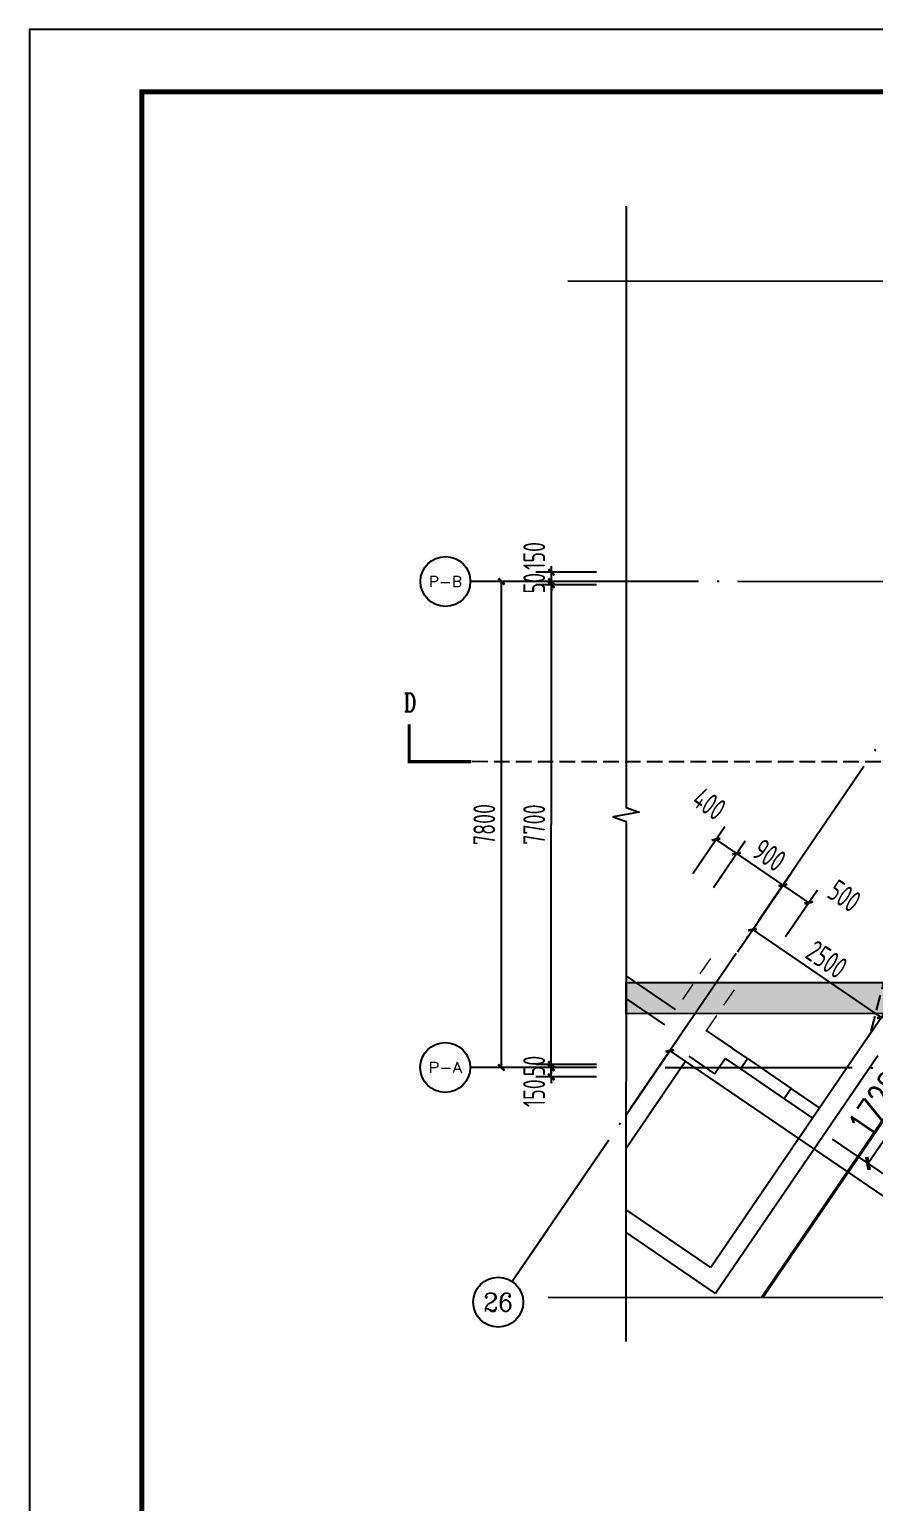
# Model space of a CAD drawing. Extents: x -502255 to 1362592, y -400300 to 332622.
# Drawn here: x 229925 to 243461, y -364528 to -340900 of the extents above; entities that cross this region are included whole.
import ezdxf
from ezdxf.enums import TextEntityAlignment as Align

# ---------------------------------------------------------------- set-up
doc = ezdxf.new("R2010")
doc.units = 0
doc.header["$LTSCALE"] = 1000
doc.header["$MEASUREMENT"] = 0
for name, pattern in [('DASH', [0.35, 0.25, -0.1]), ('DOTE', [2.42, 2, -0.2, 0.02, -0.2]), ('虚线', [500, 300, -200])]:
    doc.linetypes.add(name, pattern=pattern)
for name, color, linetype in [('AXIS', 3, 'Continuous'), ('AXIS_TEXT', 7, 'Continuous'), ('DIM_SYMB', 3, 'Continuous'), ('DOTE', 26, 'DOTE'), ('ECA_TK', 7, 'Continuous'), ('HATCH', 253, 'Continuous'), ('PUB_DIM', 3, 'Continuous'), ('PUB_TEXT', 7, 'Continuous'), ('RF-QT', 30, 'Continuous'), ('S-基础-筏板边线', 6, 'Continuous'), ('tk', 7, 'Continuous'), ('WINDOW_RF', 32, 'Continuous'), ('行车道', 4, 'DASH')]:
    doc.layers.add(name, color=color, linetype=linetype)
doc.layers.add('砼梁', color=4, linetype='Continuous', lineweight=18)
doc.styles.add('_TCH_AXIS', font='COMPLEX', dxfattribs={"bigfont": 'GBCBIG'})
doc.styles.add('_TCH_DIM_T3', font='SIMPLEX', dxfattribs={"width": 0.705882, "bigfont": 'GBCBIG'})
doc.styles.add('_TCH_LABEL', font='COMPLEX', dxfattribs={"bigfont": 'GBCBIG'})
doc.styles.add('COMPLEX', font='COMPLEX.shx', dxfattribs={"width": 0.65})
doc.styles.add('TH-STYLE3_T3', font='tssdeng.shx', dxfattribs={"width": 0.7, "bigfont": 'tssdchn.shx'})
doc.dimstyles.new('_TCH_ARCH&&100', dxfattribs={"dimtxt": 350, "dimasz": 100, "dimexe": 250, "dimexo": 300, "dimgap": 100, "dimtad": 1, "dimdec": 0, "dimzin": 0, "dimdsep": 46, "dimtxsty": 'TH-STYLE3_T3', "dimblk": 'ARCHTICK', "dimcen": 0.09, "dimclrt": 7, "dimazin": 2, "dimtfac": 1, "dimtdec": 0, "dimtix": 1, "dimtmove": 2, "dimatfit": 3, "dimfxl": 1, "dimtolj": 1, "dimtzin": 0, "dimarcsym": 0})
doc.dimstyles.new('_TCH_ARCH&&150', dxfattribs={"dimtxt": 446.25, "dimasz": 150, "dimexe": 375, "dimexo": 450, "dimgap": 189.375, "dimtad": 1, "dimdec": 0, "dimzin": 0, "dimdsep": 46, "dimtxsty": '_TCH_DIM_T3', "dimblk": 'ARCHTICK', "dimcen": 0.09, "dimclrt": 7, "dimazin": 2, "dimtfac": 1, "dimtdec": 0, "dimtix": 1, "dimtmove": 2, "dimatfit": 3, "dimfxl": 1, "dimtolj": 1, "dimtzin": 0, "dimarcsym": 0})

# ---------------------------------------------------------------- blocks, each defined once
blk = doc.blocks.new('10B_A1')
at = {"layer": 'ECA_TK'}
blk.add_lwpolyline([(0, 0), (841, 0), (841, 594), (0, 594)], close=True, dxfattribs=at)
at = {"layer": 'ECA_TK', "const_width": 0.8}
blk.add_lwpolyline([(831, 10), (831, 584), (18, 584), (18, 10)], close=True, dxfattribs=at)
blk = doc.blocks.new('_AXISO')
blk.add_circle((0, 0), 0.5)
at = {"layer": 'AXIS_TEXT', "style": 'COMPLEX', "width": 1.041667}
blk.add_attdef('A', text='', height=0.56, dxfattribs=at).set_placement((-0.25, -0.28), (0.25, -0.28), align=Align.FIT)
blk = doc.blocks.new('_ArchTick')
at = {"color": 0, "linetype": 'ByBlock', "const_width": 0.4}
blk.add_lwpolyline([(-0.5, -0.5), (0.5, 0.5)], dxfattribs=at)
blk = doc.blocks.new('*D1378')
at = {"layer": 'Defpoints', "color": 0, "transparency": 16777216}
for p in [(237495, -349762), (239320, -349763), (239318, -357563)]:
    blk.add_point(p, dxfattribs=at)
at = {"layer": 'PUB_DIM', "color": 0, "lineweight": -2, "transparency": 16777216}
for p, q in [((239020, -349763), (237245, -349762)), ((237493, -357562), (237495, -349762)), ((239018, -357563), (237243, -357562))]:
    blk.add_line(p, q, dxfattribs=at)
at = {"layer": 'PUB_DIM', "color": 0, "lineweight": -2, "transparency": 16777216, "xscale": 100, "yscale": 100, "zscale": 100}
for p, rotation in [((237495, -349762), 89.98146217059495), ((237493, -357562), 269.981462170595)]:
    blk.add_blockref('_ArchTick', p, dxfattribs=dict(at, rotation=rotation))
at = {"layer": 'PUB_DIM', "color": 7, "transparency": 16777216, "insert": (237219, -353662), "char_height": 350, "attachment_point": 5, "rotation": 89.9815, "style": 'TH-STYLE3_T3'}
blk.add_mtext('\\A1;7800', dxfattribs=at)
blk = doc.blocks.new('*D1379')
at = {"layer": 'Defpoints', "color": 0, "transparency": 16777216}
for p in [(238293, -357563), (239317, -357713), (239318, -357563)]:
    blk.add_point(p, dxfattribs=at)
at = {"layer": 'PUB_DIM', "color": 0, "lineweight": -2, "transparency": 16777216}
for p, q in [((238293, -357563), (238293, -357463)), ((239018, -357563), (238043, -357563)), ((239017, -357713), (238043, -357713)), ((238293, -357713), (238293, -357563)), ((238293, -357713), (238293, -357813))]:
    blk.add_line(p, q, dxfattribs=at)
at = {"layer": 'PUB_DIM', "color": 0, "lineweight": -2, "transparency": 16777216, "xscale": 100, "yscale": 100, "zscale": 100}
for p, rotation in [((238293, -357563), 269.9814621706042), ((238293, -357713), 89.98146217060415)]:
    blk.add_blockref('_ArchTick', p, dxfattribs=dict(at, rotation=rotation))
at = {"layer": 'PUB_DIM', "color": 7, "transparency": 16777216, "insert": (238018, -357974), "char_height": 350, "attachment_point": 5, "rotation": 89.9815, "style": 'TH-STYLE3_T3'}
blk.add_mtext('\\A1;150', dxfattribs=at)
blk = doc.blocks.new('*D1380')
at = {"layer": 'Defpoints', "color": 0, "transparency": 16777216}
for p in [(238293, -357513), (239318, -357513), (239318, -357563)]:
    blk.add_point(p, dxfattribs=at)
at = {"layer": 'PUB_DIM', "color": 0, "lineweight": -2, "transparency": 16777216}
for p, q in [((238293, -357513), (238293, -357413)), ((239018, -357513), (238043, -357513)), ((239018, -357563), (238043, -357563)), ((238293, -357563), (238293, -357513)), ((238293, -357563), (238293, -357663))]:
    blk.add_line(p, q, dxfattribs=at)
at = {"layer": 'PUB_DIM', "color": 0, "lineweight": -2, "transparency": 16777216, "xscale": 100, "yscale": 100, "zscale": 100}
for p, rotation in [((238293, -357513), 269.9814621705952), ((238293, -357563), 89.9814621705952)]:
    blk.add_blockref('_ArchTick', p, dxfattribs=dict(at, rotation=rotation))
at = {"layer": 'PUB_DIM', "color": 7, "transparency": 16777216, "insert": (238018, -357538), "char_height": 350, "attachment_point": 5, "rotation": 89.9815, "style": 'TH-STYLE3_T3'}
blk.add_mtext('\\A1;50', dxfattribs=at)
blk = doc.blocks.new('*D1381')
at = {"layer": 'Defpoints', "color": 0, "transparency": 16777216}
for p in [(238295, -349813), (239320, -349813), (239318, -357513)]:
    blk.add_point(p, dxfattribs=at)
at = {"layer": 'PUB_DIM', "color": 0, "lineweight": -2, "transparency": 16777216}
for p, q in [((239020, -349813), (238045, -349813)), ((238293, -357513), (238295, -349813)), ((239018, -357513), (238043, -357513))]:
    blk.add_line(p, q, dxfattribs=at)
at = {"layer": 'PUB_DIM', "color": 0, "lineweight": -2, "transparency": 16777216, "xscale": 100, "yscale": 100, "zscale": 100}
for p, rotation in [((238295, -349813), 89.98146217059477), ((238293, -357513), 269.9814621705948)]:
    blk.add_blockref('_ArchTick', p, dxfattribs=dict(at, rotation=rotation))
at = {"layer": 'PUB_DIM', "color": 7, "transparency": 16777216, "insert": (238019, -353663), "char_height": 350, "attachment_point": 5, "rotation": 89.9815, "style": 'TH-STYLE3_T3'}
blk.add_mtext('\\A1;7700', dxfattribs=at)
blk = doc.blocks.new('*D1382')
at = {"layer": 'Defpoints', "color": 0, "transparency": 16777216}
for p in [(238295, -349763), (239320, -349763), (239320, -349813)]:
    blk.add_point(p, dxfattribs=at)
at = {"layer": 'PUB_DIM', "color": 0, "lineweight": -2, "transparency": 16777216}
for p, q in [((238295, -349763), (238295, -349663)), ((239020, -349763), (238045, -349763)), ((239020, -349813), (238045, -349813)), ((238295, -349813), (238295, -349763)), ((238295, -349813), (238295, -349913))]:
    blk.add_line(p, q, dxfattribs=at)
at = {"layer": 'PUB_DIM', "color": 0, "lineweight": -2, "transparency": 16777216, "xscale": 100, "yscale": 100, "zscale": 100}
for p, rotation in [((238295, -349763), 269.9814621705905), ((238295, -349813), 89.98146217059056)]:
    blk.add_blockref('_ArchTick', p, dxfattribs=dict(at, rotation=rotation))
at = {"layer": 'PUB_DIM', "color": 7, "transparency": 16777216, "insert": (238020, -349788), "char_height": 350, "attachment_point": 5, "rotation": 89.9815, "style": 'TH-STYLE3_T3'}
blk.add_mtext('\\A1;50', dxfattribs=at)
blk = doc.blocks.new('*D1383')
at = {"layer": 'Defpoints', "color": 0, "transparency": 16777216}
for p in [(238295, -349613), (239320, -349613), (239320, -349763)]:
    blk.add_point(p, dxfattribs=at)
at = {"layer": 'PUB_DIM', "color": 0, "lineweight": -2, "transparency": 16777216}
for p, q in [((239020, -349613), (238045, -349613)), ((238295, -349613), (238295, -349513)), ((238295, -349763), (238295, -349613)), ((239020, -349763), (238045, -349763)), ((238295, -349763), (238295, -349863))]:
    blk.add_line(p, q, dxfattribs=at)
at = {"layer": 'PUB_DIM', "color": 0, "lineweight": -2, "transparency": 16777216, "xscale": 100, "yscale": 100, "zscale": 100}
for p, rotation in [((238295, -349613), 269.9814621705922), ((238295, -349763), 89.98146217059224)]:
    blk.add_blockref('_ArchTick', p, dxfattribs=dict(at, rotation=rotation))
at = {"layer": 'PUB_DIM', "color": 7, "transparency": 16777216, "insert": (238020, -349351), "char_height": 350, "attachment_point": 5, "rotation": 89.9815, "style": 'TH-STYLE3_T3'}
blk.add_mtext('\\A1;150', dxfattribs=at)
blk = doc.blocks.new('*D1385')
at = {"layer": 'Defpoints', "color": 0, "transparency": 16777216}
for p in [(240681, -356581), (249355, -362497), (248869, -363211)]:
    blk.add_point(p, dxfattribs=at)
at = {"layer": 'PUB_DIM', "color": 0, "lineweight": -2, "transparency": 16777216}
for p, q in [((240512, -356829), (240053, -357501)), ((240194, -357294), (248869, -363211)), ((249186, -362745), (248728, -363417))]:
    blk.add_line(p, q, dxfattribs=at)
at = {"layer": 'PUB_DIM', "color": 0, "lineweight": -2, "transparency": 16777216, "xscale": 100, "yscale": 100, "zscale": 100}
for p, rotation in [((240194, -357294), 145.7036623089424), ((248869, -363211), 325.7036623089423)]:
    blk.add_blockref('_ArchTick', p, dxfattribs=dict(at, rotation=rotation))
at = {"layer": 'PUB_DIM', "color": 7, "transparency": 16777216, "insert": (244686, -360025), "char_height": 350, "attachment_point": 5, "rotation": 325.7037, "style": 'TH-STYLE3_T3'}
blk.add_mtext('\\A1;10500', dxfattribs=at)
blk = doc.blocks.new('*D1389')
at = {"layer": 'Defpoints', "color": 0, "transparency": 16777216}
for p in [(243401, -357029), (244345, -357672), (242428, -358456)]:
    blk.add_point(p, dxfattribs=at)
at = {"layer": 'PUB_DIM', "color": 0, "lineweight": -2, "transparency": 16777216}
for p, q in [((243773, -357282), (244655, -357884)), ((243371, -359100), (244345, -357672)), ((242799, -358710), (243681, -359311))]:
    blk.add_line(p, q, dxfattribs=at)
at = {"layer": 'PUB_DIM', "color": 0, "lineweight": -2, "transparency": 16777216, "xscale": 150, "yscale": 150, "zscale": 150}
for p, rotation in [((244345, -357672), 55.70366230852861), ((243371, -359100), 235.7036623085286)]:
    blk.add_blockref('_ArchTick', p, dxfattribs=dict(at, rotation=rotation))
at = {"layer": 'PUB_DIM', "color": 7, "transparency": 16777216, "insert": (243517, -358154), "char_height": 446.2, "attachment_point": 5, "rotation": 55.7037, "style": '_TCH_DIM_T3'}
blk.add_mtext('\\A1;1728', dxfattribs=at)
blk = doc.blocks.new('*D1390')
at = {"layer": 'Defpoints', "color": 0, "transparency": 16777216}
for p in [(241110, -355952), (243586, -356757), (243175, -357360)]:
    blk.add_point(p, dxfattribs=at)
at = {"layer": 'PUB_DIM', "color": 0, "lineweight": -2, "transparency": 16777216}
for p, q in [((241279, -355704), (241662, -355142)), ((241521, -355349), (243586, -356757)), ((243344, -357113), (243727, -356551))]:
    blk.add_line(p, q, dxfattribs=at)
at = {"layer": 'PUB_DIM', "color": 0, "lineweight": -2, "transparency": 16777216, "xscale": 100, "yscale": 100, "zscale": 100}
for p, rotation in [((241521, -355349), 145.7036623085296), ((243586, -356757), 325.7036623085296)]:
    blk.add_blockref('_ArchTick', p, dxfattribs=dict(at, rotation=rotation))
at = {"layer": 'PUB_DIM', "color": 7, "transparency": 16777216, "insert": (242709, -355826), "char_height": 350, "attachment_point": 5, "rotation": 325.7037, "style": 'TH-STYLE3_T3'}
blk.add_mtext('\\A1;2500', dxfattribs=at)
blk = doc.blocks.new('*D1394')
at = {"layer": 'Defpoints', "color": 0, "transparency": 16777216}
for p in [(241265, -354128), (240394, -354694), (240724, -354919)]:
    blk.add_point(p, dxfattribs=at)
at = {"layer": 'PUB_DIM', "color": 0, "lineweight": -2, "transparency": 16777216}
for p, q in [((240563, -354446), (241075, -353696)), ((240894, -354672), (241405, -353921)), ((240934, -353902), (241265, -354128))]:
    blk.add_line(p, q, dxfattribs=at)
at = {"layer": 'PUB_DIM', "color": 0, "lineweight": -2, "transparency": 16777216, "xscale": 100, "yscale": 100, "zscale": 100}
for p, rotation in [((240934, -353902), 145.7036623085269), ((241265, -354128), 325.7036623085269)]:
    blk.add_blockref('_ArchTick', p, dxfattribs=dict(at, rotation=rotation))
at = {"layer": 'PUB_DIM', "color": 7, "transparency": 16777216, "insert": (240826, -353329), "char_height": 350, "attachment_point": 5, "rotation": 325.7037, "style": 'TH-STYLE3_T3'}
blk.add_mtext('\\A1;400', dxfattribs=at)
blk = doc.blocks.new('*D1395')
at = {"layer": 'Defpoints', "color": 0, "transparency": 16777216}
for p in [(242008, -354635), (240724, -354919), (241468, -355427)]:
    blk.add_point(p, dxfattribs=at)
at = {"layer": 'PUB_DIM', "color": 0, "lineweight": -2, "transparency": 16777216}
for p, q in [((240894, -354672), (241405, -353921)), ((241265, -354128), (242008, -354635)), ((241637, -355179), (242149, -354428))]:
    blk.add_line(p, q, dxfattribs=at)
at = {"layer": 'PUB_DIM', "color": 0, "lineweight": -2, "transparency": 16777216, "xscale": 100, "yscale": 100, "zscale": 100}
for p, rotation in [((241265, -354128), 145.7036623085327), ((242008, -354635), 325.7036623085327)]:
    blk.add_blockref('_ArchTick', p, dxfattribs=dict(at, rotation=rotation))
at = {"layer": 'PUB_DIM', "color": 7, "transparency": 16777216, "insert": (241791, -354154), "char_height": 350, "attachment_point": 5, "rotation": 325.7037, "style": 'TH-STYLE3_T3'}
blk.add_mtext('\\A1;900', dxfattribs=at)
blk = doc.blocks.new('*D1396')
at = {"layer": 'Defpoints', "color": 0, "transparency": 16777216}
for p in [(242421, -354916), (241468, -355427), (241881, -355708)]:
    blk.add_point(p, dxfattribs=at)
at = {"layer": 'PUB_DIM', "color": 0, "lineweight": -2, "transparency": 16777216}
for p, q in [((241637, -355179), (242149, -354428)), ((242008, -354635), (242421, -354916)), ((242050, -355460), (242562, -354710))]:
    blk.add_line(p, q, dxfattribs=at)
at = {"layer": 'PUB_DIM', "color": 0, "lineweight": -2, "transparency": 16777216, "xscale": 100, "yscale": 100, "zscale": 100}
for p, rotation in [((242008, -354635), 145.7036623085322), ((242421, -354916), 325.7036623085322)]:
    blk.add_blockref('_ArchTick', p, dxfattribs=dict(at, rotation=rotation))
at = {"layer": 'PUB_DIM', "color": 7, "transparency": 16777216, "insert": (242994, -354808), "char_height": 350, "attachment_point": 5, "rotation": 325.7037, "style": 'TH-STYLE3_T3'}
blk.add_mtext('\\A1;500', dxfattribs=at)

msp = doc.modelspace()

# ---------------------------------------------------------------- hatches: boundary and pattern name
at = {"layer": 'HATCH'}
h = msp.add_hatch(dxfattribs=at)
h.set_pattern_fill('ARMORED', color=256, scale=100, style=0)
h.set_pattern_definition([(50, (-5989.47, 42220.75), (717.2602, -62.7521), [75, -825]), (355, (-5989.5, 42220.75), (-138.7513, 752.1921), [60, -660]), (100.4514, (-5929.7, 42215.5), (578.5094, 689.4395), [63.7402, -701.1421]), (46.1842, (-5989.5, 42420.75), (1067.241, -165.519), [112.5, -1237.5]), (96.6356, (-5900.5, 42407), (934.6627, 974.1179), [95.6103, -1051.713]), (351.1842, (-5989.5, 42420.7), (934.662, 974.1186), [90, -990]), (21, (-5889.47, 42370.75), (596.90705, -402.6189), [75, -825]), (326, (-5889.5, 42370.75), (243.3153, 725.15), [60, -660]), (71.4514, (-5839.7, 42337.2), (840.2226, 322.5305), [63.7402, -701.1421]), (37.5, (-5989.47, 42220.75), (12.15986, 332.89385), [0, -652, 0, -670, 0, -662.5]), (7.5, (-5989.47, 42220.75), (263.06954, 394.4117), [0, -382, 0, -637, 0, -252.5]), (327.5, (-6212.47, 42220.75), (533.82244, -22.55487), [0, -250, 0, -780, 0, -1035]), (317.5, (-6312.47, 42220.75), (583.18617, 100.105), [0, -325, 0, -518, 0, -735]), (45, (-5989.47, 42220.75), (-353.5534, 353.5534), [])])
h.paths.add_polyline_path([(261079.8, -353554.4), (261379.8, -353509.4), (261379.8, -354773.3), (270728.1, -353371.1), (270542.7, -352134.9), (283985.4, -350118.5), (285579.8, -349998.9), (285579.8, -350500.3), (284041.2, -350615.7), (271111.3, -352555.2), (271296.7, -353791.4), (261379.8, -355278.9), (261379.8, -356198.8), (262079.9, -356198.8), (262079.9, -356698.8), (239492.4, -356698.8), (239492.4, -356198.8), (261079.8, -356198.9)])

# ---------------------------------------------------------------- linework, layer by layer
at = {"linetype": 'DASH'}
msp.add_lwpolyline([(246357.2, -345915.2), (243403.4, -357025.7)], dxfattribs=at)
msp.add_lwpolyline([(239492.4, -356197), (261079.8, -356198.9), (261079.8, -353554.4), (261379.8, -353509.4), (261379.8, -354773.3), (270728.1, -353371.1), (270542.7, -352134.9), (283985.4, -350118.5), (285579.8, -349998.9), (285579.8, -350500.3), (284041.2, -350615.7), (271111.3, -352555.2), (271296.7, -353791.4), (261379.8, -355278.9), (261379.8, -356198.8), (262079.9, -356198.8), (262079.9, -356698.8), (239492.4, -356697)], close=True)
at = {"layer": 'AXIS'}
for p, q in [((237995.2, -349762.6), (236995.2, -349762.3)), ((237992.7, -357562.5), (236992.7, -357562.2)), ((238231.5, -360171.8), (237668, -360997.9))]:
    msp.add_line(p, q, dxfattribs=at)
at = {"layer": 'DIM_SYMB'}
for points in [[(239496.6, -343738.6), (239493.4, -353387.5), (239703.4, -353464), (239283.4, -353537.9), (239493.4, -353612.5), (239490.2, -361958.9)], [(292679.2, -344956), (265731.8, -344947.1), (265655.3, -345157.1), (265581.4, -344737.1), (265506.8, -344947.1), (238559.4, -344938.3)], [(292673.6, -361271.4), (265570.2, -361262.5), (265493.7, -361472.5), (265419.8, -361052.5), (265345.2, -361262.5), (238241.9, -361253.6)]]:
    msp.add_lwpolyline(points, dxfattribs=at)
at = {"layer": 'DIM_SYMB', "const_width": 50}
msp.add_lwpolyline([(237013.8, -352652.8), (236013.8, -352652.5), (236013.9, -352052.5)], dxfattribs=at)
at = {"layer": 'DOTE', "color": 16, "linetype": 'DOTE', "ltscale": 1.5}
for p, q in [((249442.3, -343735.1), (237668, -360997.9)), ((291473.1, -349780.6), (239020, -349763))]:
    msp.add_line(p, q, dxfattribs=at)
msp.add_lwpolyline([(240117.5, -357563.2), (292495.4, -357580.8)], dxfattribs=at)
at = {"layer": 'RF-QT'}
for p, q in [((240283.5, -356630.9), (239492.6, -356091.5)), ((240114.4, -356878.7), (239492.4, -356454.5)), ((240779.1, -356969), (241192.3, -357250.8)), ((243461.1, -356941.2), (240849.9, -360769.6)), ((241440.1, -357419.8), (241192.3, -357250.8)), ((239491.6, -358856.6), (240441, -357464.7)), ((239491.8, -358324), (240193.2, -357295.6)), ((240497.4, -357382.1), (240910.5, -357663.8)), ((240910.5, -357663.8), (241079.6, -357416)), ((243530.6, -357371.7), (240928.7, -361186.5)), ((241079.6, -357416), (241327.4, -357585)), ((241327.4, -357585), (241440.1, -357419.8)), ((242142.3, -357898.8), (242029.6, -358064)), ((242596.6, -358208.6), (242142.3, -357898.8)), ((242029.6, -358064), (242483.9, -358373.9)), ((240849.9, -360769.6), (239491.3, -359843)), ((240928.7, -361186.5), (239491.2, -360206.1))]:
    msp.add_line(p, q, dxfattribs=at)
at = {"layer": 'S-基础-筏板边线', "const_width": 50}
msp.add_lwpolyline([(264044.4, -344946.6), (261302, -348970.2), (262079.3, -348970.2), (262079.3, -358370.1), (246303, -358370.1), (243850.9, -358061.4), (241674.4, -361254.7)], dxfattribs=at)
at = {"layer": 'WINDOW_RF'}
for p, q in [((241440.1, -357419.8), (242142.3, -357898.8)), ((241327.4, -357585), (242029.6, -358064))]:
    msp.add_line(p, q, dxfattribs=at)
at = {"layer": '砼梁', "linetype": '虚线', "lineweight": 18, "ltscale": 0.001}
for p, q in [((240846.2, -355811.6), (240283, -356638)), ((240778.8, -356975.9), (241342, -356149.6))]:
    msp.add_line(p, q, dxfattribs=at)
at = {"layer": '行车道', "color": 0}
msp.add_lwpolyline([(293275.8, -352672.3), (237013.8, -352652.8)], dxfattribs=at)

# ---------------------------------------------------------------- block references
at = {"layer": 'AXIS'}
ref = msp.add_blockref('_AXISO', (236595.2, -349762.2), dxfattribs=dict(at, xscale=800, yscale=800, zscale=800))
ref.add_attrib('A', 'P-B', dxfattribs={"layer": 'AXIS_TEXT', "height": 172.16, "style": '_TCH_AXIS'}).set_placement((236328.8, -349848.3), (236861.7, -349848.3), align=Align.FIT)
ref = msp.add_blockref('_AXISO', (236592.7, -357562.1), dxfattribs=dict(at, xscale=800, yscale=800, zscale=800))
ref.add_attrib('A', 'P-A', dxfattribs={"layer": 'AXIS_TEXT', "height": 169.79, "style": '_TCH_AXIS'}).set_placement((236325.9, -357647), (236859.5, -357647), align=Align.FIT)
ref = msp.add_blockref('_AXISO', (237442.6, -361328.4), dxfattribs=dict(at, xscale=800, yscale=800, zscale=800))
ref.add_attrib('A', '26', dxfattribs={"layer": 'AXIS_TEXT', "height": 294.28, "style": '_TCH_AXIS'}).set_placement((237204.4, -361475.5), (237680.8, -361475.5), align=Align.FIT)
at = {"layer": 'tk', "xscale": 100, "yscale": 100, "zscale": 100}
msp.add_blockref('10B_A1', (229925.3, -400300.3), dxfattribs=at)

# ---------------------------------------------------------------- texts
at = {"layer": 'PUB_TEXT', "style": '_TCH_LABEL', "width": 0.705882}
msp.add_text('D', height=297.5, dxfattribs=at).set_placement((235929.1, -351851.3))

# ---------------------------------------------------------------- dimensions: what is measured, and where the dimension line sits
at = {"layer": 'PUB_DIM'}
for base, p1, p2, angle, picture, middle in [((238295.3, -349612.7), (239320, -349763.1), (239320.1, -349613.1), 89.98146, '*D1383', (238020.4, -349351.1)), ((241264.6, -354127.6), (240394, -354694.1), (240724.5, -354919.5), 325.70366, '*D1394', (240826.4, -353329.5)), ((242421.2, -354916.5), (241468, -355426.6), (241881.1, -355708.3), 325.70366, '*D1396', (242993.7, -354807.7)), ((238292.7, -357562.6), (239317.5, -357713), (239317.5, -357563), 89.98146, '*D1379', (238017.6, -357974.1))]:
    dim = msp.add_linear_dim(base=base, p1=p1, p2=p2, angle=angle, dimstyle='_TCH_ARCH&&100', dxfattribs=at)
    dim.commit()
    dim.dimension.update_dxf_attribs({"geometry": picture, "text_midpoint": middle, "dimtype": 161})
for p1, p2, distance, dimstyle, picture, middle in [((239320, -349813.1), (239320, -349763.1), 1024.8, '_TCH_ARCH&&100', '*D1382', (238020.2, -349787.6)), ((239317.5, -357563), (239320, -349763.1), 1824.8, '_TCH_ARCH&&100', '*D1378', (237219, -353662.3)), ((239317.5, -357513), (239320, -349813.1), 1024.8, '_TCH_ARCH&&100', '*D1381', (238019, -353662.6)), ((240724.5, -354919.5), (241468, -355426.6), 958.5, '_TCH_ARCH&&100', '*D1395', (241791.3, -354154)), ((241109.8, -355951.8), (243175.1, -357360.4), 729.9, '_TCH_ARCH&&100', '*D1390', (242708.7, -355825.9)), ((240680.8, -356580.8), (249355.2, -362497.3), -863.4, '_TCH_ARCH&&100', '*D1385', (244686.4, -360025.1)), ((242427.6, -358456.5), (243401.3, -357028.8), -1142.2, '_TCH_ARCH&&150', '*D1389', (243517.3, -358153.8)), ((239317.5, -357563), (239317.5, -357513), 1024.8, '_TCH_ARCH&&100', '*D1380', (238017.7, -357537.6))]:
    dim = msp.add_aligned_dim(p1=p1, p2=p2, distance=distance, dimstyle=dimstyle, dxfattribs=at)
    dim.commit()
    dim.dimension.update_dxf_attribs({"geometry": picture, "text_midpoint": middle})

doc.saveas('drawing.dxf')
